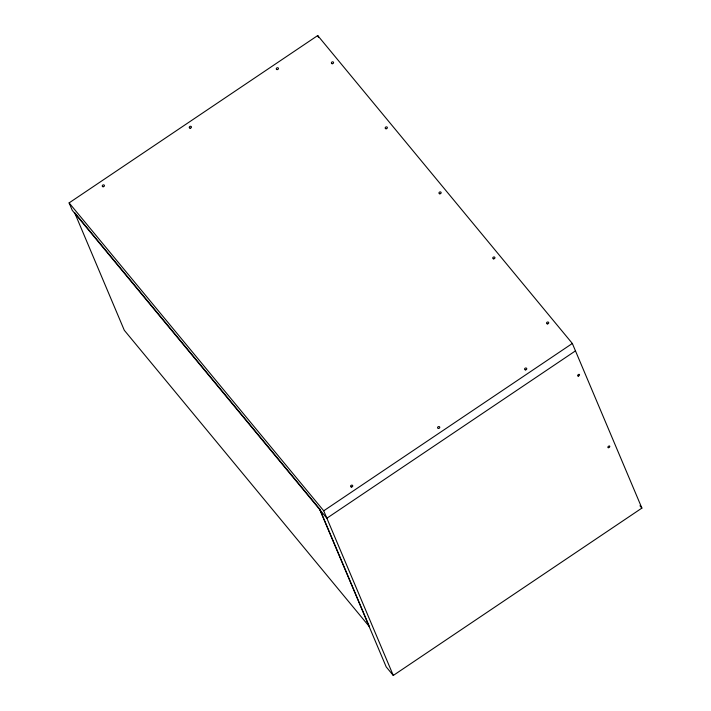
<?xml version="1.0" encoding="UTF-8"?>
<svg xmlns="http://www.w3.org/2000/svg" width="711" height="711" viewBox="0 0 711 711"><rect width="100%" height="100%" fill="white"/><g stroke="black" fill="none" stroke-linecap="round" stroke-linejoin="round"><path stroke-width="1.07" d="M575.475 350.87L326.864 518.221L72.246 210.305L69.109 202.902L317.719 35.55L572.337 343.466L641.891 508.098L393.281 675.45L386.18 666.856L319.763 509.627M393.281 675.45L323.736 510.809L572.337 343.466M639.953 505.761L641.891 508.098M69.109 202.902L323.736 510.809M317.719 35.55L318.501 37.399M319.719 509.014L74.566 212.553L124.292 330.268L369.444 626.729L319.719 509.014M547.372 323.887A1.138 0.915 -22.9 0 0 548.688 322.536A1.138 0.915 -22.9 0 0 546.83 322.403A1.138 0.915 -22.9 0 0 547.372 323.887M493.585 258.848A1.138 0.915 -22.9 0 0 494.9 257.489A1.138 0.915 -22.9 0 0 493.043 257.355A1.138 0.915 -22.9 0 0 493.585 258.848M439.798 193.801A1.138 0.915 -22.9 0 0 441.113 192.45A1.138 0.915 -22.9 0 0 439.256 192.308A1.138 0.915 -22.9 0 0 439.798 193.801M386.011 128.762A1.138 0.915 -22.9 0 0 387.326 127.402A1.138 0.915 -22.9 0 0 385.469 127.269A1.138 0.915 -22.9 0 0 386.011 128.762M332.224 63.714A1.138 0.915 -22.9 0 0 333.539 62.364A1.138 0.915 -22.9 0 0 331.682 62.221A1.138 0.915 -22.9 0 0 332.224 63.714M525.42 369.88A1.138 0.915 -22.9 0 0 526.735 368.52A1.138 0.915 -22.9 0 0 524.878 368.387A1.138 0.915 -22.9 0 0 525.42 369.88M438.411 428.449A1.138 0.915 -22.9 0 0 439.727 427.098A1.138 0.915 -22.9 0 0 437.869 426.955A1.138 0.915 -22.9 0 0 438.411 428.449M351.394 487.026A1.138 0.915 -22.9 0 0 352.718 485.666A1.138 0.915 -22.9 0 0 350.852 485.533A1.138 0.915 -22.9 0 0 351.394 487.026M277.112 69.607A1.138 0.915 -22.9 0 0 278.428 68.247A1.138 0.915 -22.9 0 0 276.57 68.114A1.138 0.915 -22.9 0 0 277.112 69.607M190.095 128.176A1.138 0.915 -22.9 0 0 191.419 126.825A1.138 0.915 -22.9 0 0 189.553 126.682A1.138 0.915 -22.9 0 0 190.095 128.176M103.086 186.744A1.138 0.915 -22.9 0 0 104.401 185.393A1.138 0.915 -22.9 0 0 102.544 185.26A1.138 0.915 -22.9 0 0 103.086 186.744M608.669 447.663A1.138 0.649 -39.6 0 0 609.727 446.153A1.138 0.649 -39.6 0 0 608.074 446.695A1.138 0.649 -39.6 0 0 608.669 447.663M578.416 376.039A1.138 0.649 -39.6 0 0 579.474 374.537A1.138 0.649 -39.6 0 0 577.821 375.07A1.138 0.649 -39.6 0 0 578.416 376.039"/></g></svg>
